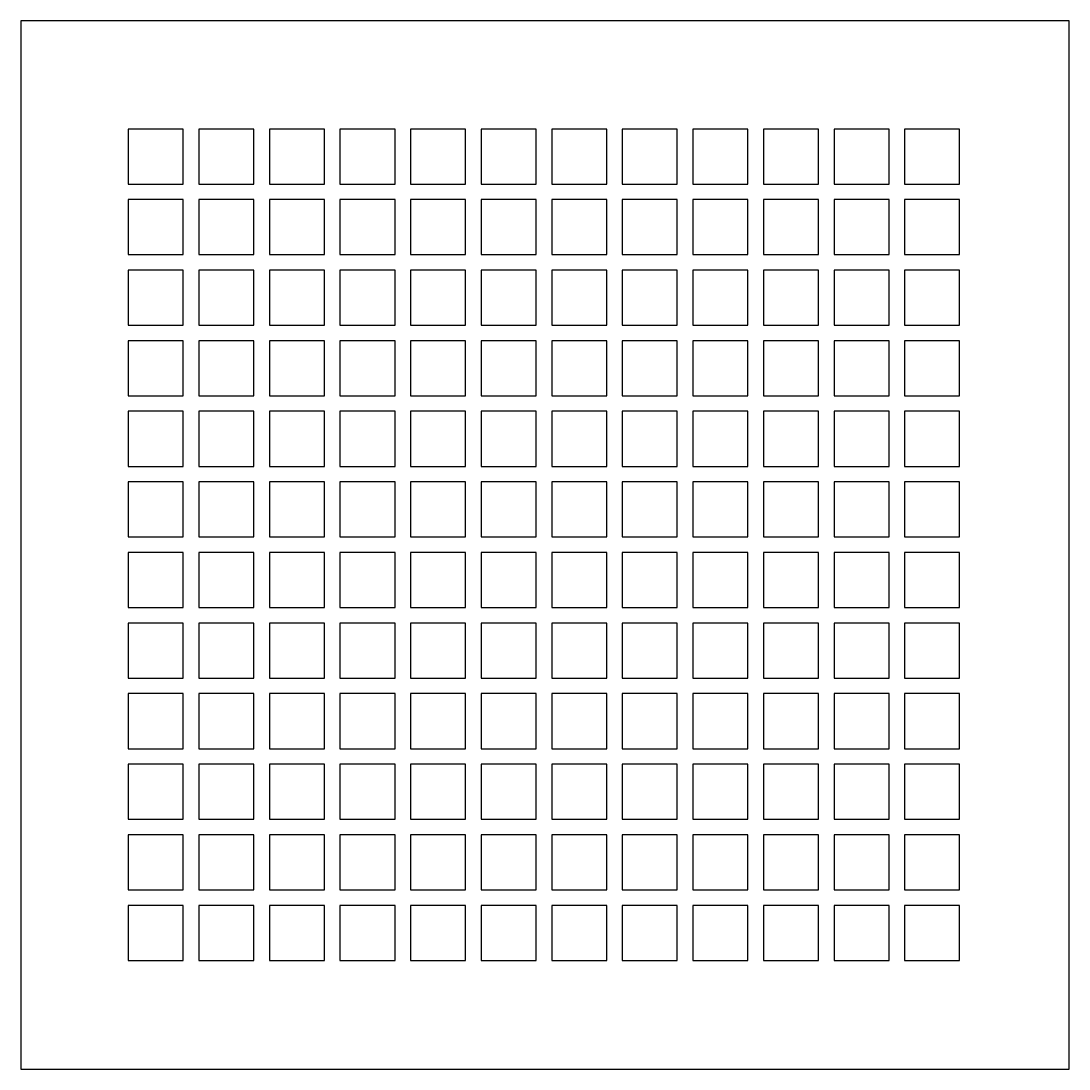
# Model space of a CAD drawing. Header units: millimetres. Extents: x 2625 to 3120, y 1374 to 1869.
import ezdxf

# ---------------------------------------------------------------- set-up
doc = ezdxf.new("R2010")
doc.units = ezdxf.units.MM

# ---------------------------------------------------------------- blocks, each defined once
blk = doc.blocks.new('*U3')
blk.add_lwpolyline([(-13, -13), (13, -13), (13, 13), (-13, 13)], close=True)
blk = doc.blocks.new('*U4')
at = {"color": 0, "linetype": 'ByBlock', "lineweight": -2, "transparency": 16777216}
for p in [(0, 0), (33.333, 0), (66.666, 0), (99.999, 0), (133.332, 0), (166.665, 0), (199.998, 0), (233.331, 0), (266.664, 0), (299.997, 0), (333.33, 0), (366.663, 0), (0, -33.333), (33.333, -33.333), (66.666, -33.333), (99.999, -33.333), (133.332, -33.333), (166.665, -33.333), (199.998, -33.333), (233.331, -33.333), (266.664, -33.333), (299.997, -33.333), (333.33, -33.333), (366.663, -33.333), (0, -66.666), (33.333, -66.666), (66.666, -66.666), (99.999, -66.666), (133.332, -66.666), (166.665, -66.666), (199.998, -66.666), (233.331, -66.666), (266.664, -66.666), (299.997, -66.666), (333.33, -66.666), (366.663, -66.666), (0, -99.999), (33.333, -99.999), (66.666, -99.999), (99.999, -99.999), (133.332, -99.999), (166.665, -99.999), (199.998, -99.999), (233.331, -99.999), (266.664, -99.999), (299.997, -99.999), (333.33, -99.999), (366.663, -99.999), (0, -133.332), (33.333, -133.332), (66.666, -133.332), (99.999, -133.332), (133.332, -133.332), (166.665, -133.332), (199.998, -133.332), (233.331, -133.332), (266.664, -133.332), (299.997, -133.332), (333.33, -133.332), (366.663, -133.332), (0, -166.665), (33.333, -166.665), (66.666, -166.665), (99.999, -166.665), (133.332, -166.665), (166.665, -166.665), (199.998, -166.665), (233.331, -166.665), (266.664, -166.665), (299.997, -166.665), (333.33, -166.665), (366.663, -166.665), (0, -199.998), (33.333, -199.998), (66.666, -199.998), (99.999, -199.998), (133.332, -199.998), (166.665, -199.998), (199.998, -199.998), (233.331, -199.998), (266.664, -199.998), (299.997, -199.998), (333.33, -199.998), (366.663, -199.998), (0, -233.331), (33.333, -233.331), (66.666, -233.331), (99.999, -233.331), (133.332, -233.331), (166.665, -233.331), (199.998, -233.331), (233.331, -233.331), (266.664, -233.331), (299.997, -233.331), (333.33, -233.331), (366.663, -233.331), (0, -266.664), (33.333, -266.664), (66.666, -266.664), (99.999, -266.664), (133.332, -266.664), (166.665, -266.664), (199.998, -266.664), (233.331, -266.664), (266.664, -266.664), (299.997, -266.664), (333.33, -266.664), (366.663, -266.664), (0, -299.997), (33.333, -299.997), (66.666, -299.997), (99.999, -299.997), (133.332, -299.997), (166.665, -299.997), (199.998, -299.997), (233.331, -299.997), (266.664, -299.997), (299.997, -299.997), (333.33, -299.997), (366.663, -299.997), (0, -333.33), (33.333, -333.33), (66.666, -333.33), (99.999, -333.33), (133.332, -333.33), (166.665, -333.33), (199.998, -333.33), (233.331, -333.33), (266.664, -333.33), (299.997, -333.33), (333.33, -333.33), (366.663, -333.33), (0, -366.663), (33.333, -366.663), (66.666, -366.663), (99.999, -366.663), (133.332, -366.663), (166.665, -366.663), (199.998, -366.663), (233.331, -366.663), (266.664, -366.663), (299.997, -366.663), (333.33, -366.663), (366.663, -366.663)]:
    blk.add_blockref('*U3', p, dxfattribs=at)

msp = doc.modelspace()

# ---------------------------------------------------------------- linework, layer by layer
msp.add_lwpolyline([(2625.17, 1373.77), (3120.17, 1373.77), (3120.17, 1868.77), (2625.17, 1868.77)], close=True)

# ---------------------------------------------------------------- block references
msp.add_blockref('*U4', (2688.83, 1804.74))

doc.saveas('drawing.dxf')
